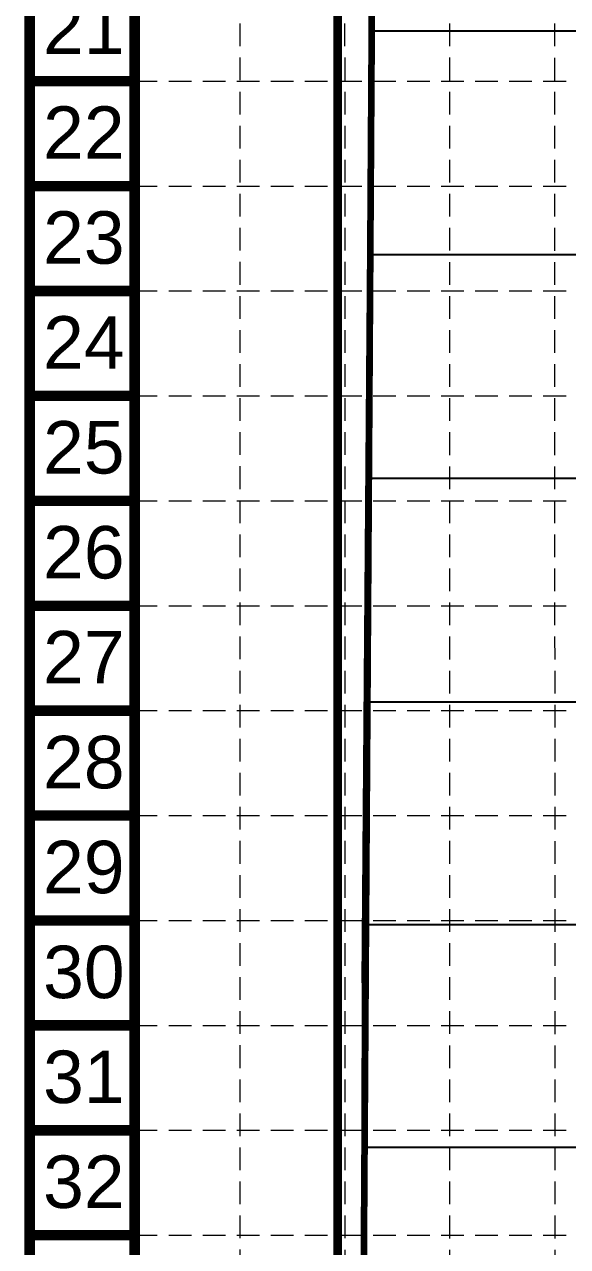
# Model space of a CAD drawing. Header units: feet. Extents: x -406 to 2003, y 7035 to 10885.
# Drawn here: x -406 to -95, y 8893 to 9593 of the extents above; entities that cross this region are included whole.
import ezdxf
from ezdxf.enums import TextEntityAlignment as Align

# ---------------------------------------------------------------- set-up
doc = ezdxf.new("R2010")
doc.units = ezdxf.units.FT
doc.header["$LTSCALE"] = 40
doc.header["$MEASUREMENT"] = 0
doc.linetypes.add('HIDDEN', pattern=[0.375, 0.25, -0.125])
doc.linetypes.add('PHANTOM', pattern=[0.54, 0.24, -0.06, 0.06, -0.06, 0.06, -0.06])
for name, color, linetype in [('BASE', 7, 'Continuous'), ('GRID', 254, 'HIDDEN'), ('limits of disturbance', 1, 'HIDDEN'), ('lots', 4, 'Continuous'), ('polys', 7, 'Continuous')]:
    doc.layers.add(name, color=color, linetype=linetype)
doc.layers.add('BOUNDLN', color=1, linetype='PHANTOM', lineweight=80)
doc.layers.add('SILT FENCE', color=200, linetype='Continuous', lineweight=100)
doc.styles.get("Standard").update_dxf_attribs({"font": 'ARIAL.TTF'})

msp = doc.modelspace()

# ---------------------------------------------------------------- linework, layer by layer
at = {"layer": 'BASE', "const_width": 6.01}
for points in [[(2000.04, 7037.84), (2000.04, 10882.21), (-402.69, 10882.21), (-402.69, 7037.84)], [(1939.97, 7097.91), (1939.97, 10822.14), (-342.62, 10822.14), (-342.62, 7097.91)]]:
    msp.add_lwpolyline(points, close=True, dxfattribs=at)
for points in [[(-342.62, 9560.71), (-402.69, 9560.71)], [(-342.62, 9500.64), (-402.69, 9500.64)], [(-342.62, 9440.57), (-402.69, 9440.57)], [(-342.62, 9380.5), (-402.69, 9380.5)], [(-342.62, 9320.43), (-402.69, 9320.43)], [(-342.62, 9260.36), (-402.69, 9260.36)], [(-342.62, 9200.3), (-402.69, 9200.3)], [(-342.62, 9140.23), (-402.69, 9140.23)], [(-342.62, 9080.16), (-402.69, 9080.16)], [(-342.62, 9020.09), (-402.69, 9020.09)], [(-342.62, 8960.02), (-402.69, 8960.02)], [(-342.62, 8899.96), (-402.69, 8899.96)]]:
    msp.add_lwpolyline(points, dxfattribs=at)
at = {"layer": 'BOUNDLN', "color": 7, "linetype": 'Continuous'}
for q in [(-206.45, 9636.45), (-206.45, 9636.45), (-211.61, 8798.86), (-211.61, 8798.86)]:
    msp.add_line((-210.92, 9044.54), q, dxfattribs=at)
at = {"layer": 'GRID', "color": 252, "linetype": 'HIDDEN', "lineweight": 0, "ltscale": 1.3}
for p, q in [((-282.01, 7338.19), (-282.33, 10819.88)), ((-221.68, 7338.18), (-222.43, 10819.85)), ((-161.8, 7338.17), (-162.35, 10819.7)), ((-101.41, 7338.16), (-102.36, 10819.6)), ((-342.62, 9560.71), (1939.97, 9560.71)), ((-342.62, 9500.64), (1939.97, 9500.64)), ((-342.62, 9440.57), (1939.97, 9440.57)), ((-342.62, 9380.5), (1939.97, 9380.5)), ((-342.62, 9320.43), (1939.97, 9320.43)), ((-342.62, 9260.36), (1939.97, 9260.36)), ((-342.62, 9200.3), (1939.97, 9200.3)), ((-342.62, 9140.23), (1939.97, 9140.23)), ((-342.62, 9080.16), (1939.97, 9080.16)), ((-342.62, 9020.09), (1939.97, 9020.09)), ((-342.62, 8960.02), (1939.97, 8960.02)), ((-342.62, 8899.96), (1939.97, 8899.96))]:
    msp.add_line(p, q, dxfattribs=at)
at = {"layer": 'limits of disturbance', "ltscale": 3, "const_width": 5}
msp.add_lwpolyline([(881.86, 9582.24), (881.86, 10383.55), (881.86, 10400.76), (-226.36, 10400.76), (-226.36, 8267.53)], dxfattribs=at)
at = {"layer": 'lots', "color": 7, "linetype": 'Continuous'}
for p, q in [((302.36, 9589.76), (-206.81, 9589.26)), ((302.36, 9589.76), (-206.81, 9589.26)), ((302.49, 9461.76), (-207.78, 9461.26)), ((302.49, 9461.76), (-207.78, 9461.26)), ((302.62, 9333.76), (-208.74, 9333.26)), ((302.62, 9333.76), (-208.74, 9333.26)), ((302.75, 9205.76), (-209.71, 9205.25)), ((302.75, 9205.76), (-209.71, 9205.25)), ((302.87, 9078.26), (-210.67, 9077.75)), ((302.87, 9078.26), (-210.67, 9077.75)), ((303, 8950.76), (-211.19, 8950.25)), ((303, 8950.76), (-211.19, 8950.25))]:
    msp.add_line(p, q, dxfattribs=at)
at = {"layer": 'polys', "color": 7, "linetype": 'Continuous'}
for points in [[(-206.43, 9717.26), (-206.45, 9636.45), (-206.81, 9589.26), (302.36, 9589.76), (302.24, 9717.76)], [(-206.81, 9589.26), (-207.78, 9461.26), (302.49, 9461.76), (302.36, 9589.76)], [(-207.78, 9461.26), (-208.74, 9333.26), (302.62, 9333.76), (302.49, 9461.76)], [(-208.74, 9333.26), (-209.71, 9205.25), (302.75, 9205.76), (302.62, 9333.76)], [(-209.71, 9205.25), (-210.67, 9077.75), (302.87, 9078.26), (302.75, 9205.76)], [(-210.67, 9077.75), (-210.92, 9044.54), (-211.19, 8950.25), (303, 8950.76), (302.87, 9078.26)], [(-211.19, 8950.25), (-211.54, 8823.25), (303.12, 8823.76), (303, 8950.76)]]:
    msp.add_lwpolyline(points, close=True, dxfattribs=at)
at = {"layer": 'SILT FENCE', "color": 7, "linetype": 'Continuous'}
msp.add_line((-214.89, 8317.88), (-206.45, 9636.45), dxfattribs=at)

# ---------------------------------------------------------------- texts
at = {"layer": 'BASE'}
for s, p in [('21', (-371.69, 9591.33)), ('22', (-371.69, 9531.26)), ('23', (-371.69, 9471.19)), ('24', (-371.69, 9411.12)), ('25', (-371.69, 9351.06)), ('26', (-371.69, 9290.99)), ('27', (-371.69, 9230.92)), ('28', (-371.69, 9170.85)), ('29', (-371.69, 9110.78)), ('30', (-371.69, 9050.72)), ('31', (-371.69, 8990.65)), ('32', (-371.69, 8930.58))]:
    msp.add_text(s, height=30.034, dxfattribs=at).set_placement(p, align=Align.MIDDLE_CENTER)

doc.saveas('drawing.dxf')
